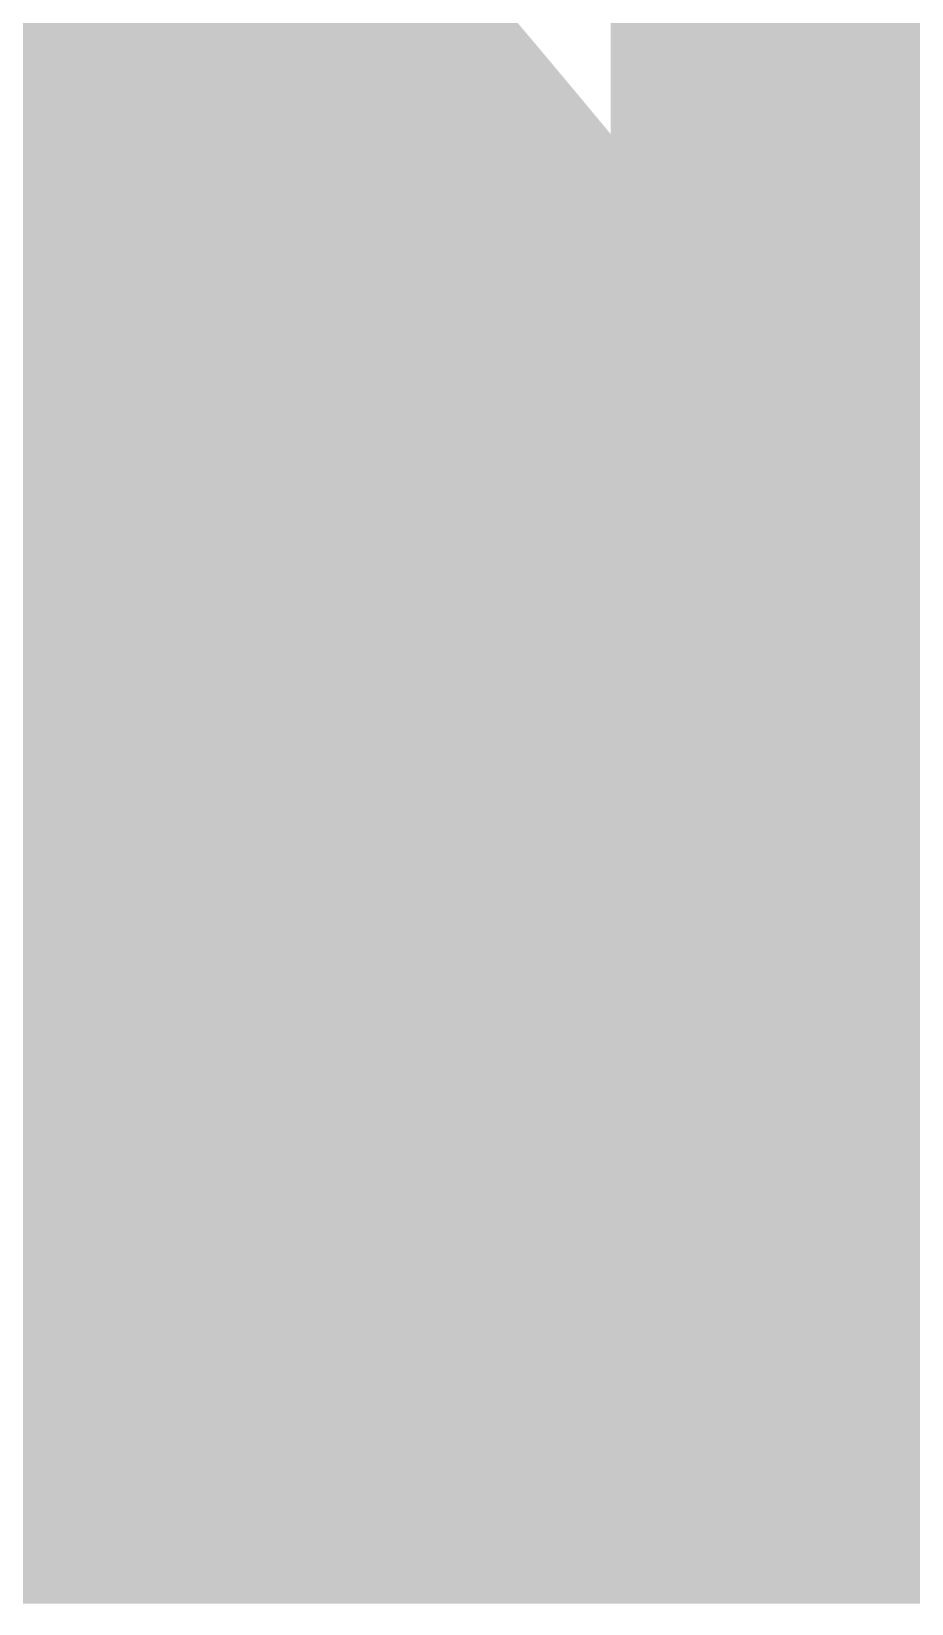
# Model space of a CAD drawing. Extents: x -74 to 33, y -13 to 31.
# Drawn here: x 13.692 to 16.411, y -0.223 to 4.636 of the extents above; entities that cross this region are included whole.
import ezdxf

# ---------------------------------------------------------------- set-up
doc = ezdxf.new("R2010")
doc.units = 0
for name, color, linetype in [('1', 12, 'CONTINUOUS'), ('16', 132, 'CONTINUOUS'), ('17', 110, 'CONTINUOUS'), ('20', 53, 'CONTINUOUS'), ('29', 253, 'CONTINUOUS'), ('30', 253, 'CONTINUOUS'), ('42', 132, 'CONTINUOUS'), ('51', 53, 'CONTINUOUS')]:
    doc.layers.add(name, color=color, linetype=linetype)

# ---------------------------------------------------------------- blocks, each defined once
blk = doc.blocks.new('ROUNDP')
at = {"const_width": 0.5}
blk.add_lwpolyline([(0, -0.25, 1), (0, 0.25, 1), (0, -0.25)], format="xyb", dxfattribs=at)

msp = doc.modelspace()

# ---------------------------------------------------------------- linework, layer by layer
at = {"layer": '1'}
for points, const_width in [([(15.875, 2.54), (15.875, 7.62)], 0.127), ([(15.875, 4.699), (19.685, 4.699)], 0.127), ([(15.875, 4.572), (19.685, 4.572)], 0.127), ([(15.875, 4.445), (19.685, 4.445)], 0.127), ([(15.875, 4.318), (19.685, 4.318)], 0.127), ([(15.875, 4.191), (19.685, 4.191)], 0.127), ([(15.875, 4.064), (19.685, 4.064)], 0.127), ([(15.875, 3.937), (19.685, 3.937)], 0.127), ([(15.875, 3.81), (19.685, 3.81)], 0.127), ([(15.875, 3.683), (19.685, 3.683)], 0.127), ([(15.875, 3.556), (19.685, 3.556)], 0.127), ([(15.875, 3.429), (19.685, 3.429)], 0.127), ([(15.875, 3.302), (19.685, 3.302)], 0.127), ([(15.875, 3.175), (19.685, 3.175)], 0.127), ([(15.875, 3.048), (19.685, 3.048)], 0.127), ([(15.875, 2.921), (19.685, 2.921)], 0.127), ([(15.875, 2.794), (19.685, 2.794)], 0.127), ([(15.875, 2.667), (19.685, 2.667)], 0.127), ([(15.901, 2.2264), (15.875, 2.54)], 0.127), ([(15.875, 2.54), (19.685, 2.54)], 0.127), ([(15.8855, 2.413), (19.6745, 2.413)], 0.127), ([(15.896, 2.286), (19.664, 2.286)], 0.127), ([(15.9782, 1.9214), (15.901, 2.2264)], 0.127), ([(15.9181, 2.159), (19.6419, 2.159)], 0.127), ([(15.9502, 2.032), (19.6098, 2.032)], 0.127), ([(16.1046, 1.6333), (15.9782, 1.9214)], 0.127), ([(15.9854, 1.905), (19.5746, 1.905)], 0.127), ([(16.0411, 1.778), (19.5189, 1.778)], 0.127), ([(16.0968, 1.651), (19.4632, 1.651)], 0.127), ([(16.2767, 1.3699), (16.1046, 1.6333)], 0.127), ([(16.176, 1.524), (19.384, 1.524)], 0.127), ([(16.259, 1.397), (19.301, 1.397)], 0.127), ([(16.4898, 1.1384), (16.2767, 1.3699)], 0.127), ([(16.3687, 1.27), (19.1913, 1.27)], 0.127), ([(11.176, 0), (21.59, 0)], 0.254)]:
    msp.add_lwpolyline(points, dxfattribs=dict(at, const_width=const_width))
at = {"layer": '1', "const_width": 0.0635}
for points in [[(15.875, 4.6037, 1), (15.875, 4.5403)], [(15.875, 4.4768, 1), (15.875, 4.4133)], [(15.875, 4.3498, 1), (15.875, 4.2863)], [(15.875, 4.2227, 1), (15.875, 4.1593)], [(15.875, 4.0957, 1), (15.875, 4.0323)], [(15.875, 3.9688, 1), (15.875, 3.9053)], [(15.875, 3.8418, 1), (15.875, 3.7782)], [(15.875, 3.7148, 1), (15.875, 3.6513)], [(15.875, 3.5878, 1), (15.875, 3.5242)], [(15.875, 3.4608, 1), (15.875, 3.3973)], [(15.875, 3.3338, 1), (15.875, 3.2702)], [(15.875, 3.2068, 1), (15.875, 3.1433)], [(15.875, 3.0798, 1), (15.875, 3.0162)], [(15.875, 2.9528, 1), (15.875, 2.8893)], [(15.875, 2.8258, 1), (15.875, 2.7622)], [(15.875, 2.6988, 1), (15.875, 2.6353)], [(15.875, 2.5718, 1), (15.875, 2.5082)], [(15.9066, 2.5426, 1), (15.8434, 2.5374)], [(15.8432, 2.54, 1), (15.9068, 2.54)], [(15.8855, 2.4448, 1), (15.8855, 2.3813)], [(15.896, 2.3178, 1), (15.896, 2.2542)], [(15.9318, 2.2342, 1), (15.8702, 2.2187)], [(15.8693, 2.2238, 1), (15.9326, 2.2291)], [(15.9181, 2.1908, 1), (15.9181, 2.1273)], [(15.9502, 2.0638, 1), (15.9502, 2.0002)], [(16.0073, 1.9342, 1), (15.9491, 1.9087)], [(15.9474, 1.9137, 1), (16.009, 1.9292)], [(15.9854, 1.9367, 1), (15.9854, 1.8733)], [(16.0411, 1.8097, 1), (16.0411, 1.7463)], [(16.0968, 1.6827, 1), (16.0968, 1.6193)], [(16.1312, 1.6507, 1), (16.078, 1.616)], [(16.0755, 1.6206, 1), (16.1337, 1.6461)], [(16.176, 1.5557, 1), (16.176, 1.4923)], [(16.259, 1.4287, 1), (16.259, 1.3653)], [(16.3, 1.3914, 1), (16.2533, 1.3484)], [(16.2501, 1.3526, 1), (16.3033, 1.3873)], [(16.3687, 1.3017, 1), (16.3687, 1.2383)]]:
    msp.add_lwpolyline(points, format="xyb", dxfattribs=at)
at = {"layer": '16'}
for points, const_width in [([(15.875, 2.54), (15.875, 7.62)], 0.127), ([(15.875, 4.699), (19.685, 4.699)], 0.127), ([(15.875, 4.572), (19.685, 4.572)], 0.127), ([(15.875, 4.445), (19.685, 4.445)], 0.127), ([(15.875, 4.318), (19.685, 4.318)], 0.127), ([(15.875, 4.191), (19.685, 4.191)], 0.127), ([(15.875, 4.064), (19.685, 4.064)], 0.127), ([(15.875, 3.937), (19.685, 3.937)], 0.127), ([(15.875, 3.81), (19.685, 3.81)], 0.127), ([(15.875, 3.683), (19.685, 3.683)], 0.127), ([(15.875, 3.556), (19.685, 3.556)], 0.127), ([(15.875, 3.429), (19.685, 3.429)], 0.127), ([(15.875, 3.302), (19.685, 3.302)], 0.127), ([(15.875, 3.175), (19.685, 3.175)], 0.127), ([(15.875, 3.048), (19.685, 3.048)], 0.127), ([(15.875, 2.921), (19.685, 2.921)], 0.127), ([(15.875, 2.794), (19.685, 2.794)], 0.127), ([(15.875, 2.667), (19.685, 2.667)], 0.127), ([(15.901, 2.2264), (15.875, 2.54)], 0.127), ([(15.875, 2.54), (19.685, 2.54)], 0.127), ([(15.8855, 2.413), (19.6745, 2.413)], 0.127), ([(15.896, 2.286), (19.664, 2.286)], 0.127), ([(15.9782, 1.9214), (15.901, 2.2264)], 0.127), ([(15.9181, 2.159), (19.6419, 2.159)], 0.127), ([(15.9502, 2.032), (19.6098, 2.032)], 0.127), ([(16.1046, 1.6333), (15.9782, 1.9214)], 0.127), ([(15.9854, 1.905), (19.5746, 1.905)], 0.127), ([(16.0411, 1.778), (19.5189, 1.778)], 0.127), ([(16.0968, 1.651), (19.4632, 1.651)], 0.127), ([(16.2767, 1.3699), (16.1046, 1.6333)], 0.127), ([(16.176, 1.524), (19.384, 1.524)], 0.127), ([(16.259, 1.397), (19.301, 1.397)], 0.127), ([(16.4898, 1.1384), (16.2767, 1.3699)], 0.127), ([(16.3687, 1.27), (19.1913, 1.27)], 0.127), ([(21.59, 0), (0, 0)], 0.192)]:
    msp.add_lwpolyline(points, dxfattribs=dict(at, const_width=const_width))
at = {"layer": '16', "const_width": 0.0635}
for points in [[(15.875, 4.6037, 1), (15.875, 4.5403)], [(15.875, 4.4768, 1), (15.875, 4.4133)], [(15.875, 4.3498, 1), (15.875, 4.2863)], [(15.875, 4.2227, 1), (15.875, 4.1593)], [(15.875, 4.0957, 1), (15.875, 4.0323)], [(15.875, 3.9688, 1), (15.875, 3.9053)], [(15.875, 3.8418, 1), (15.875, 3.7782)], [(15.875, 3.7148, 1), (15.875, 3.6513)], [(15.875, 3.5878, 1), (15.875, 3.5242)], [(15.875, 3.4608, 1), (15.875, 3.3973)], [(15.875, 3.3338, 1), (15.875, 3.2702)], [(15.875, 3.2068, 1), (15.875, 3.1433)], [(15.875, 3.0798, 1), (15.875, 3.0162)], [(15.875, 2.9528, 1), (15.875, 2.8893)], [(15.875, 2.8258, 1), (15.875, 2.7622)], [(15.875, 2.6988, 1), (15.875, 2.6353)], [(15.875, 2.5718, 1), (15.875, 2.5082)], [(15.9066, 2.5426, 1), (15.8434, 2.5374)], [(15.8432, 2.54, 1), (15.9068, 2.54)], [(15.8855, 2.4448, 1), (15.8855, 2.3813)], [(15.896, 2.3178, 1), (15.896, 2.2542)], [(15.9318, 2.2342, 1), (15.8702, 2.2187)], [(15.8693, 2.2238, 1), (15.9326, 2.2291)], [(15.9181, 2.1908, 1), (15.9181, 2.1273)], [(15.9502, 2.0638, 1), (15.9502, 2.0002)], [(16.0073, 1.9342, 1), (15.9491, 1.9087)], [(15.9474, 1.9137, 1), (16.009, 1.9292)], [(15.9854, 1.9367, 1), (15.9854, 1.8733)], [(16.0411, 1.8097, 1), (16.0411, 1.7463)], [(16.0968, 1.6827, 1), (16.0968, 1.6193)], [(16.1312, 1.6507, 1), (16.078, 1.616)], [(16.0755, 1.6206, 1), (16.1337, 1.6461)], [(16.176, 1.5557, 1), (16.176, 1.4923)], [(16.259, 1.4287, 1), (16.259, 1.3653)], [(16.3, 1.3914, 1), (16.2533, 1.3484)], [(16.2501, 1.3526, 1), (16.3033, 1.3873)], [(16.3687, 1.3017, 1), (16.3687, 1.2383)]]:
    msp.add_lwpolyline(points, format="xyb", dxfattribs=at)
at = {"layer": '20', "const_width": 0.254}
msp.add_lwpolyline([(1.27, 0), (20.32, 0)], dxfattribs=at)
at = {"layer": '29', "const_width": 0.127}
for points in [[(15.875, 2.54), (15.875, 7.62)], [(15.875, 4.699), (19.685, 4.699)], [(15.875, 4.572), (19.685, 4.572)], [(15.875, 4.445), (19.685, 4.445)], [(15.875, 4.318), (19.685, 4.318)], [(15.875, 4.191), (19.685, 4.191)], [(15.875, 4.064), (19.685, 4.064)], [(15.875, 3.937), (19.685, 3.937)], [(15.875, 3.81), (19.685, 3.81)], [(15.875, 3.683), (19.685, 3.683)], [(15.875, 3.556), (19.685, 3.556)], [(15.875, 3.429), (19.685, 3.429)], [(15.875, 3.302), (19.685, 3.302)], [(15.875, 3.175), (19.685, 3.175)], [(15.875, 3.048), (19.685, 3.048)], [(15.875, 2.921), (19.685, 2.921)], [(15.875, 2.794), (19.685, 2.794)], [(15.875, 2.667), (19.685, 2.667)], [(15.901, 2.2264), (15.875, 2.54)], [(15.875, 2.54), (19.685, 2.54)], [(15.8855, 2.413), (19.6745, 2.413)], [(15.896, 2.286), (19.664, 2.286)], [(15.9782, 1.9214), (15.901, 2.2264)], [(15.9181, 2.159), (19.6419, 2.159)], [(15.9502, 2.032), (19.6098, 2.032)], [(16.1046, 1.6333), (15.9782, 1.9214)], [(15.9854, 1.905), (19.5746, 1.905)], [(16.0411, 1.778), (19.5189, 1.778)], [(16.0968, 1.651), (19.4632, 1.651)], [(16.2767, 1.3699), (16.1046, 1.6333)], [(16.176, 1.524), (19.384, 1.524)], [(16.259, 1.397), (19.301, 1.397)], [(16.4898, 1.1384), (16.2767, 1.3699)], [(16.3687, 1.27), (19.1913, 1.27)]]:
    msp.add_lwpolyline(points, dxfattribs=at)
at = {"layer": '29', "const_width": 0.0635}
for points in [[(15.875, 4.6037, 1), (15.875, 4.5403)], [(15.875, 4.4768, 1), (15.875, 4.4133)], [(15.875, 4.3498, 1), (15.875, 4.2863)], [(15.875, 4.2227, 1), (15.875, 4.1593)], [(15.875, 4.0957, 1), (15.875, 4.0323)], [(15.875, 3.9688, 1), (15.875, 3.9053)], [(15.875, 3.8418, 1), (15.875, 3.7782)], [(15.875, 3.7148, 1), (15.875, 3.6513)], [(15.875, 3.5878, 1), (15.875, 3.5242)], [(15.875, 3.4608, 1), (15.875, 3.3973)], [(15.875, 3.3338, 1), (15.875, 3.2702)], [(15.875, 3.2068, 1), (15.875, 3.1433)], [(15.875, 3.0798, 1), (15.875, 3.0162)], [(15.875, 2.9528, 1), (15.875, 2.8893)], [(15.875, 2.8258, 1), (15.875, 2.7622)], [(15.875, 2.6988, 1), (15.875, 2.6353)], [(15.875, 2.5718, 1), (15.875, 2.5082)], [(15.9066, 2.5426, 1), (15.8434, 2.5374)], [(15.8432, 2.54, 1), (15.9068, 2.54)], [(15.8855, 2.4448, 1), (15.8855, 2.3813)], [(15.896, 2.3178, 1), (15.896, 2.2542)], [(15.9318, 2.2342, 1), (15.8702, 2.2187)], [(15.8693, 2.2238, 1), (15.9326, 2.2291)], [(15.9181, 2.1908, 1), (15.9181, 2.1273)], [(15.9502, 2.0638, 1), (15.9502, 2.0002)], [(16.0073, 1.9342, 1), (15.9491, 1.9087)], [(15.9474, 1.9137, 1), (16.009, 1.9292)], [(15.9854, 1.9367, 1), (15.9854, 1.8733)], [(16.0411, 1.8097, 1), (16.0411, 1.7463)], [(16.0968, 1.6827, 1), (16.0968, 1.6193)], [(16.1312, 1.6507, 1), (16.078, 1.616)], [(16.0755, 1.6206, 1), (16.1337, 1.6461)], [(16.176, 1.5557, 1), (16.176, 1.4923)], [(16.259, 1.4287, 1), (16.259, 1.3653)], [(16.3, 1.3914, 1), (16.2533, 1.3484)], [(16.2501, 1.3526, 1), (16.3033, 1.3873)], [(16.3687, 1.3017, 1), (16.3687, 1.2383)]]:
    msp.add_lwpolyline(points, format="xyb", dxfattribs=at)
at = {"layer": '30', "const_width": 0.127}
for points in [[(15.875, 2.54), (15.875, 7.62)], [(15.875, 4.699), (19.685, 4.699)], [(15.875, 4.572), (19.685, 4.572)], [(15.875, 4.445), (19.685, 4.445)], [(15.875, 4.318), (19.685, 4.318)], [(15.875, 4.191), (19.685, 4.191)], [(15.875, 4.064), (19.685, 4.064)], [(15.875, 3.937), (19.685, 3.937)], [(15.875, 3.81), (19.685, 3.81)], [(15.875, 3.683), (19.685, 3.683)], [(15.875, 3.556), (19.685, 3.556)], [(15.875, 3.429), (19.685, 3.429)], [(15.875, 3.302), (19.685, 3.302)], [(15.875, 3.175), (19.685, 3.175)], [(15.875, 3.048), (19.685, 3.048)], [(15.875, 2.921), (19.685, 2.921)], [(15.875, 2.794), (19.685, 2.794)], [(15.875, 2.667), (19.685, 2.667)], [(15.901, 2.2264), (15.875, 2.54)], [(15.875, 2.54), (19.685, 2.54)], [(15.8855, 2.413), (19.6745, 2.413)], [(15.896, 2.286), (19.664, 2.286)], [(15.9782, 1.9214), (15.901, 2.2264)], [(15.9181, 2.159), (19.6419, 2.159)], [(15.9502, 2.032), (19.6098, 2.032)], [(16.1046, 1.6333), (15.9782, 1.9214)], [(15.9854, 1.905), (19.5746, 1.905)], [(16.0411, 1.778), (19.5189, 1.778)], [(16.0968, 1.651), (19.4632, 1.651)], [(16.2767, 1.3699), (16.1046, 1.6333)], [(16.176, 1.524), (19.384, 1.524)], [(16.259, 1.397), (19.301, 1.397)], [(16.4898, 1.1384), (16.2767, 1.3699)], [(16.3687, 1.27), (19.1913, 1.27)]]:
    msp.add_lwpolyline(points, dxfattribs=at)
at = {"layer": '30', "const_width": 0.0635}
for points in [[(15.875, 4.6037, 1), (15.875, 4.5403)], [(15.875, 4.4768, 1), (15.875, 4.4133)], [(15.875, 4.3498, 1), (15.875, 4.2863)], [(15.875, 4.2227, 1), (15.875, 4.1593)], [(15.875, 4.0957, 1), (15.875, 4.0323)], [(15.875, 3.9688, 1), (15.875, 3.9053)], [(15.875, 3.8418, 1), (15.875, 3.7782)], [(15.875, 3.7148, 1), (15.875, 3.6513)], [(15.875, 3.5878, 1), (15.875, 3.5242)], [(15.875, 3.4608, 1), (15.875, 3.3973)], [(15.875, 3.3338, 1), (15.875, 3.2702)], [(15.875, 3.2068, 1), (15.875, 3.1433)], [(15.875, 3.0798, 1), (15.875, 3.0162)], [(15.875, 2.9528, 1), (15.875, 2.8893)], [(15.875, 2.8258, 1), (15.875, 2.7622)], [(15.875, 2.6988, 1), (15.875, 2.6353)], [(15.875, 2.5718, 1), (15.875, 2.5082)], [(15.9066, 2.5426, 1), (15.8434, 2.5374)], [(15.8432, 2.54, 1), (15.9068, 2.54)], [(15.8855, 2.4448, 1), (15.8855, 2.3813)], [(15.896, 2.3178, 1), (15.896, 2.2542)], [(15.9318, 2.2342, 1), (15.8702, 2.2187)], [(15.8693, 2.2238, 1), (15.9326, 2.2291)], [(15.9181, 2.1908, 1), (15.9181, 2.1273)], [(15.9502, 2.0638, 1), (15.9502, 2.0002)], [(16.0073, 1.9342, 1), (15.9491, 1.9087)], [(15.9474, 1.9137, 1), (16.009, 1.9292)], [(15.9854, 1.9367, 1), (15.9854, 1.8733)], [(16.0411, 1.8097, 1), (16.0411, 1.7463)], [(16.0968, 1.6827, 1), (16.0968, 1.6193)], [(16.1312, 1.6507, 1), (16.078, 1.616)], [(16.0755, 1.6206, 1), (16.1337, 1.6461)], [(16.176, 1.5557, 1), (16.176, 1.4923)], [(16.259, 1.4287, 1), (16.259, 1.3653)], [(16.3, 1.3914, 1), (16.2533, 1.3484)], [(16.2501, 1.3526, 1), (16.3033, 1.3873)], [(16.3687, 1.3017, 1), (16.3687, 1.2383)]]:
    msp.add_lwpolyline(points, format="xyb", dxfattribs=at)
at = {"layer": '42', "const_width": 0.192}
for points in [[(15.5771, 13.5147), (15.5771, 4.0503)], [(15.0623, 4.6689), (14.9179, 4.8389)], [(15.1915, 4.5156), (15.0623, 4.6689)], [(0, 4.608), (15.1137, 4.608)], [(15.5771, 4.608), (21.59, 4.608)], [(15.3042, 4.381), (15.1915, 4.5156)], [(0, 4.416), (15.2749, 4.416)], [(15.3992, 4.2668), (15.3042, 4.381)], [(15.5771, 4.416), (21.59, 4.416)], [(15.4752, 4.1748), (15.3992, 4.2668)], [(0, 4.224), (15.4345, 4.224)], [(15.5771, 4.224), (21.59, 4.224)], [(15.531, 4.1068), (15.4752, 4.1748)], [(15.5654, 4.0647), (15.531, 4.1068)], [(15.5771, 4.0503), (13.97, -0.127)], [(15.5772, 4.0503), (15.5654, 4.0647)], [(16.51, -0.127), (15.5772, 4.0503)], [(0, 4.032), (15.5813, 4.032)], [(15.5701, 4.032), (21.59, 4.032)], [(0, 3.84), (15.6241, 3.84)], [(15.4962, 3.84), (21.59, 3.84)], [(0, 3.648), (15.667, 3.648)], [(15.4224, 3.648), (21.59, 3.648)], [(0, 3.456), (15.7099, 3.456)], [(15.3485, 3.456), (21.59, 3.456)], [(0, 3.264), (15.7528, 3.264)], [(15.2746, 3.264), (21.59, 3.264)], [(0, 3.072), (15.7956, 3.072)], [(15.2008, 3.072), (21.59, 3.072)], [(0, 2.88), (15.8385, 2.88)], [(15.1269, 2.88), (21.59, 2.88)], [(0, 2.688), (15.8814, 2.688)], [(15.053, 2.688), (21.59, 2.688)], [(0, 2.496), (15.9243, 2.496)], [(14.9792, 2.496), (21.59, 2.496)], [(0, 2.304), (15.9671, 2.304)], [(14.9053, 2.304), (21.59, 2.304)], [(0, 2.112), (16.01, 2.112)], [(14.8314, 2.112), (21.59, 2.112)], [(0, 1.92), (16.0529, 1.92)], [(14.7576, 1.92), (21.59, 1.92)], [(0, 1.728), (16.0958, 1.728)], [(14.6837, 1.728), (21.59, 1.728)], [(0, 1.536), (16.1386, 1.536)], [(14.6098, 1.536), (21.59, 1.536)], [(0, 1.344), (16.1815, 1.344)], [(14.5359, 1.344), (21.59, 1.344)], [(0, 1.152), (16.2244, 1.152)], [(14.4621, 1.152), (21.59, 1.152)], [(0, 0.96), (16.2673, 0.96)], [(14.3882, 0.96), (21.59, 0.96)], [(0, 0.768), (16.3101, 0.768)], [(14.3143, 0.768), (21.59, 0.768)], [(0, 0.576), (16.353, 0.576)], [(14.2405, 0.576), (21.59, 0.576)], [(0, 0.384), (16.3959, 0.384)], [(14.1666, 0.384), (21.59, 0.384)], [(0, 0.192), (16.4388, 0.192)], [(14.0927, 0.192), (21.59, 0.192)], [(0, 0), (16.4816, 0)], [(14.0189, 0), (21.59, 0)], [(0, -0.127), (16.51, -0.127)], [(13.97, -0.127), (21.59, -0.127)]]:
    msp.add_lwpolyline(points, dxfattribs=at)
at = {"layer": '42', "const_width": 0.096}
for points in [[(15.099, 4.6998, 1), (15.0256, 4.638)], [(15.0257, 4.6378, 1), (15.0989, 4.7)], [(15.1137, 4.56, 1), (15.1137, 4.656)], [(15.5771, 4.656, 1), (15.5771, 4.56)], [(15.2283, 4.5464, 1), (15.1547, 4.4848)], [(15.1548, 4.4847, 1), (15.2282, 4.5466)], [(15.3411, 4.4117, 1), (15.2673, 4.3503)], [(15.2749, 4.368, 1), (15.2749, 4.464)], [(15.5771, 4.464, 1), (15.5771, 4.368)], [(15.2674, 4.3502, 1), (15.341, 4.4118)], [(15.4362, 4.2973, 1), (15.3622, 4.2362)], [(15.3623, 4.2361, 1), (15.4361, 4.2974)], [(15.4345, 4.176, 1), (15.4345, 4.272)], [(15.5771, 4.272, 1), (15.5771, 4.176)], [(15.5123, 4.2052, 1), (15.4381, 4.1443)], [(15.4382, 4.1442, 1), (15.5122, 4.2053)], [(15.5682, 4.1372, 1), (15.4939, 4.0764)], [(15.4939, 4.0763, 1), (15.5681, 4.1373)], [(15.6027, 4.095, 1), (15.5282, 4.0344)], [(15.5283, 4.0343, 1), (15.6026, 4.0951)], [(15.624, 4.0607, 1), (15.5303, 4.0398)], [(15.6219, 4.0331, 1), (15.5323, 4.0675)], [(15.5701, 4.08, 1), (15.5701, 3.984)], [(15.5291, 4.0503, 1), (15.6251, 4.0503)], [(15.5399, 4.02, 1), (15.6144, 4.0805)], [(15.5813, 3.984, 1), (15.5813, 4.08)], [(15.4962, 3.888, 1), (15.4962, 3.792)], [(15.6241, 3.792, 1), (15.6241, 3.888)], [(15.4224, 3.696, 1), (15.4224, 3.6)], [(15.667, 3.6, 1), (15.667, 3.696)], [(15.3485, 3.504, 1), (15.3485, 3.408)], [(15.7099, 3.408, 1), (15.7099, 3.504)], [(15.2746, 3.312, 1), (15.2746, 3.216)], [(15.7528, 3.216, 1), (15.7528, 3.312)], [(15.2008, 3.12, 1), (15.2008, 3.024)], [(15.7956, 3.024, 1), (15.7956, 3.12)], [(15.1269, 2.928, 1), (15.1269, 2.832)], [(15.8385, 2.832, 1), (15.8385, 2.928)], [(15.053, 2.736, 1), (15.053, 2.64)], [(15.8814, 2.64, 1), (15.8814, 2.736)], [(14.9792, 2.544, 1), (14.9792, 2.448)], [(15.9243, 2.448, 1), (15.9243, 2.544)], [(14.9053, 2.352, 1), (14.9053, 2.256)], [(15.9671, 2.256, 1), (15.9671, 2.352)], [(14.8314, 2.16, 1), (14.8314, 2.064)], [(16.01, 2.064, 1), (16.01, 2.16)], [(14.7576, 1.968, 1), (14.7576, 1.872)], [(16.0529, 1.872, 1), (16.0529, 1.968)], [(14.6837, 1.776, 1), (14.6837, 1.68)], [(16.0958, 1.68, 1), (16.0958, 1.776)], [(14.6098, 1.584, 1), (14.6098, 1.488)], [(16.1386, 1.488, 1), (16.1386, 1.584)], [(14.5359, 1.392, 1), (14.5359, 1.296)], [(16.1815, 1.296, 1), (16.1815, 1.392)], [(14.4621, 1.2, 1), (14.4621, 1.104)], [(16.2244, 1.104, 1), (16.2244, 1.2)], [(14.3882, 1.008, 1), (14.3882, 0.912)], [(16.2673, 0.912, 1), (16.2673, 1.008)], [(14.3143, 0.816, 1), (14.3143, 0.72)], [(16.3101, 0.72, 1), (16.3101, 0.816)], [(14.2405, 0.624, 1), (14.2405, 0.528)], [(16.353, 0.528, 1), (16.353, 0.624)], [(14.1666, 0.432, 1), (14.1666, 0.336)], [(16.3959, 0.336, 1), (16.3959, 0.432)], [(14.0927, 0.24, 1), (14.0927, 0.144)], [(16.4388, 0.144, 1), (16.4388, 0.24)], [(14.0189, 0.048, 1), (14.0189, -0.048)], [(13.97, -0.079, 1), (13.97, -0.175)], [(13.9252, -0.1098, 1), (14.0148, -0.1442)]]:
    msp.add_lwpolyline(points, format="xyb", dxfattribs=at)
at = {"layer": '51', "const_width": 0.2032}
for points in [[(13.795, 7.769), (13.795, -0.031)], [(13.795, -0.031), (7.795, -0.031)]]:
    msp.add_lwpolyline(points, dxfattribs=at)
at = {"layer": '51', "const_width": 0.1016}
for points in [[(13.795, -0.0818, 1), (13.795, 0.0198)], [(13.7442, -0.031, 1), (13.8458, -0.031)]]:
    msp.add_lwpolyline(points, format="xyb", dxfattribs=at)

# ---------------------------------------------------------------- block references
at = {"layer": '17', "rotation": 90}
for xscale, yscale in [(3.81, 3.81), (3.81, 3.81), (3.216, 3.216), (3.216, 3.216)]:
    msp.add_blockref('ROUNDP', (17.78, 2.54), dxfattribs=dict(at, xscale=xscale, yscale=yscale))
at = {"layer": '29', "xscale": 4.0132, "yscale": 4.0132, "rotation": 90}
msp.add_blockref('ROUNDP', (17.78, 2.54), dxfattribs=at)
at = {"layer": '30', "xscale": 4.0132, "yscale": 4.0132, "rotation": 90}
msp.add_blockref('ROUNDP', (17.78, 2.54), dxfattribs=at)

doc.saveas('drawing.dxf')
